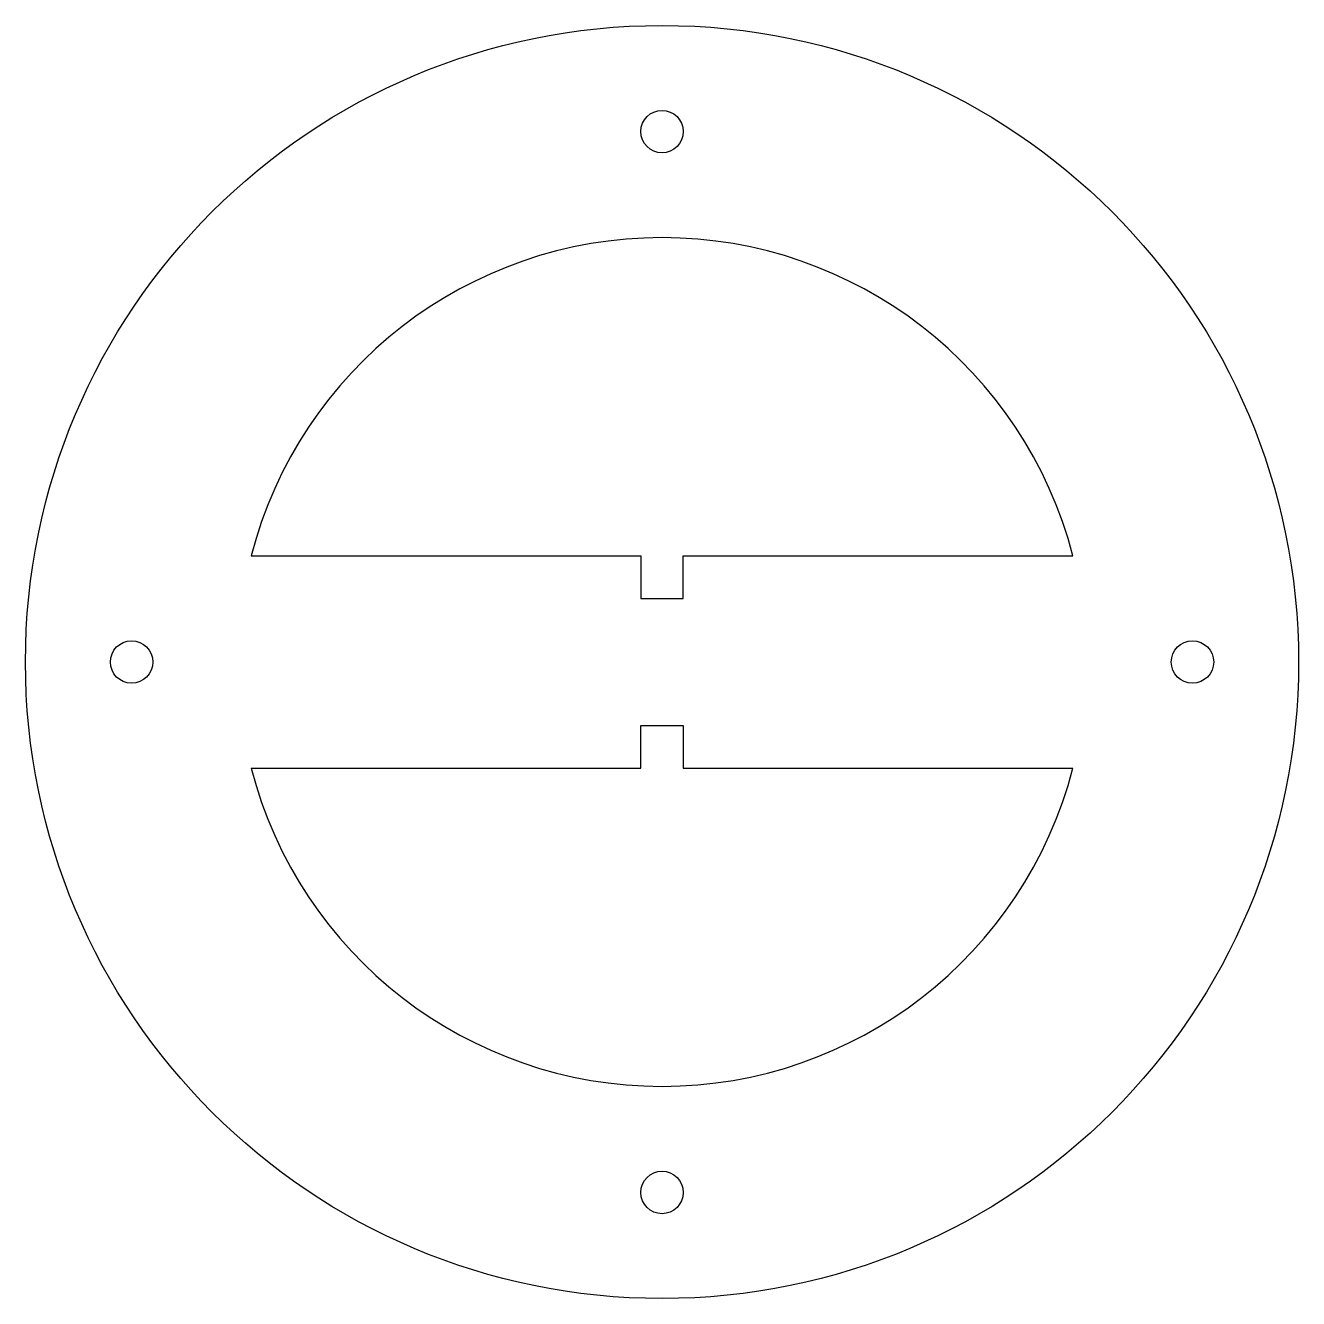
# Model space of a CAD drawing. Header units: millimetres. Extents: x 6422.3 to 6482.3, y 7206.2 to 7266.2.
import ezdxf

# ---------------------------------------------------------------- set-up
doc = ezdxf.new("R2010")
doc.units = ezdxf.units.MM
doc.layers.add('exterior', color=6, linetype='Continuous')
doc.layers.add('interior', color=4, linetype='Continuous')

msp = doc.modelspace()

# ---------------------------------------------------------------- linework, layer by layer
at = {"layer": 'exterior'}
msp.add_circle((6452.264, 7236.175), 30, dxfattribs=at)
at = {"layer": 'interior'}
for points in [[(6432.899, 7241.175), (6451.264, 7241.175), (6451.264, 7239.175), (6453.264, 7239.175), (6453.264, 7241.175), (6471.629, 7241.175)], [(6432.899, 7231.175), (6451.264, 7231.175), (6451.264, 7233.175), (6453.264, 7233.175), (6453.264, 7231.175), (6471.629, 7231.175)]]:
    msp.add_lwpolyline(points, dxfattribs=at)
for centre in [(6452.264, 7261.175), (6427.264, 7236.175), (6477.264, 7236.175), (6452.264, 7211.175)]:
    msp.add_circle(centre, 1, dxfattribs=at)
for start, end in [(14.47751, 165.52249), (194.47751, 345.52249)]:
    msp.add_arc((6452.264, 7236.175), 20, start, end, dxfattribs=at)

doc.saveas('drawing.dxf')
